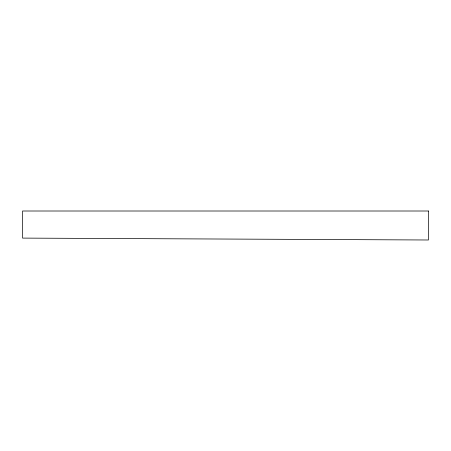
<?xml version="1.0" encoding="UTF-8"?>
<svg xmlns="http://www.w3.org/2000/svg" width="451" height="451" viewBox="0 0 451 451"><rect width="100%" height="100%" fill="white"/><g stroke="black" fill="none" stroke-linecap="round" stroke-linejoin="round"><path stroke-width="0.68" d="M428.45 211.006L22.55 211.006L22.55 238.1L428.45 239.994L428.45 211.006"/></g></svg>
